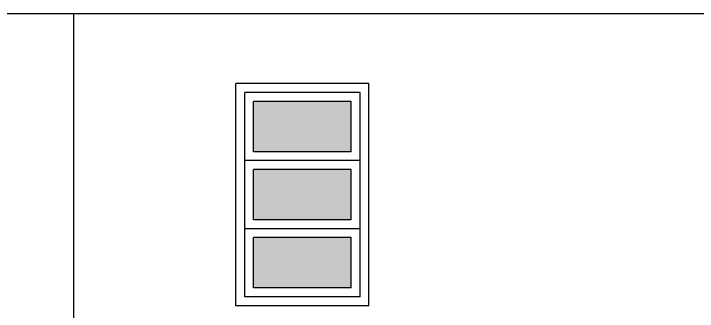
# Model space of a CAD drawing. Extents: x 121.8 to 221.5, y 86.6 to 106.4.
# Drawn here: x 184.025 to 187.105, y 89.731 to 91.071 of the extents above; entities that cross this region are included whole.
import ezdxf

# ---------------------------------------------------------------- set-up
doc = ezdxf.new("R2010")
doc.units = 0
doc.header["$LTSCALE"] = 15
for name, color, linetype in [('CONCRETO', 5, 'CONTINUOUS'), ('JANELA', 5, 'CONTINUOUS'), ('PAREDE', 7, 'CONTINUOUS'), ('VISTAL', 30, 'CONTINUOUS')]:
    doc.layers.add(name, color=color, linetype=linetype)

msp = doc.modelspace()

# ---------------------------------------------------------------- linework, layer by layer
at = {"layer": 'CONCRETO', "color": 244}
for p, q in [((185.6262, 90.7564), (185.0262, 90.7564)), ((185.5862, 90.7164), (185.0662, 90.7164)), ((185.5462, 90.6764), (185.1062, 90.6764)), ((185.5462, 90.4497), (185.1062, 90.4497)), ((185.5862, 90.4097), (185.0662, 90.4097)), ((185.5462, 90.3697), (185.1062, 90.3697)), ((185.5462, 90.143), (185.1062, 90.143)), ((185.5862, 90.103), (185.0662, 90.103)), ((185.5462, 90.063), (185.1062, 90.063)), ((185.5462, 89.8364), (185.1062, 89.8364)), ((185.5862, 89.7964), (185.0662, 89.7964)), ((185.6262, 89.7564), (185.0262, 89.7564))]:
    msp.add_line(p, q, dxfattribs=at)
at = {"layer": 'JANELA', "color": 244}
for points in [[(185.1062, 90.6764), (185.5462, 90.6764), (185.1062, 90.4497), (185.5462, 90.4497)], [(185.1062, 90.3697), (185.5462, 90.3697), (185.1062, 90.143), (185.5462, 90.143)], [(185.1062, 90.063), (185.5462, 90.063), (185.1062, 89.8364), (185.5462, 89.8364)]]:
    msp.add_solid(points, dxfattribs=at)
at = {"layer": 'PAREDE', "color": 5}
msp.add_line((184.2962, 88.5064), (184.2962, 91.0712), dxfattribs=at)
at = {"layer": 'PAREDE', "color": 244}
for p, q in [((185.0262, 89.7564), (185.0262, 90.7564)), ((185.6262, 89.7564), (185.6262, 90.7564)), ((185.0662, 89.7964), (185.0662, 90.7164)), ((185.5862, 89.7964), (185.5862, 90.7164)), ((185.1062, 90.4497), (185.1062, 90.6764)), ((185.5462, 90.4497), (185.5462, 90.6764)), ((185.1062, 90.143), (185.1062, 90.3697)), ((185.5462, 90.143), (185.5462, 90.3697)), ((185.1062, 89.8364), (185.1062, 90.063)), ((185.5462, 89.8364), (185.5462, 90.063))]:
    msp.add_line(p, q, dxfattribs=at)
at = {"layer": 'VISTAL', "color": 1, "linetype": 'CONTINUOUS'}
msp.add_line((189.6914, 91.0712), (183.724, 91.0712), dxfattribs=at)

doc.saveas('drawing.dxf')
